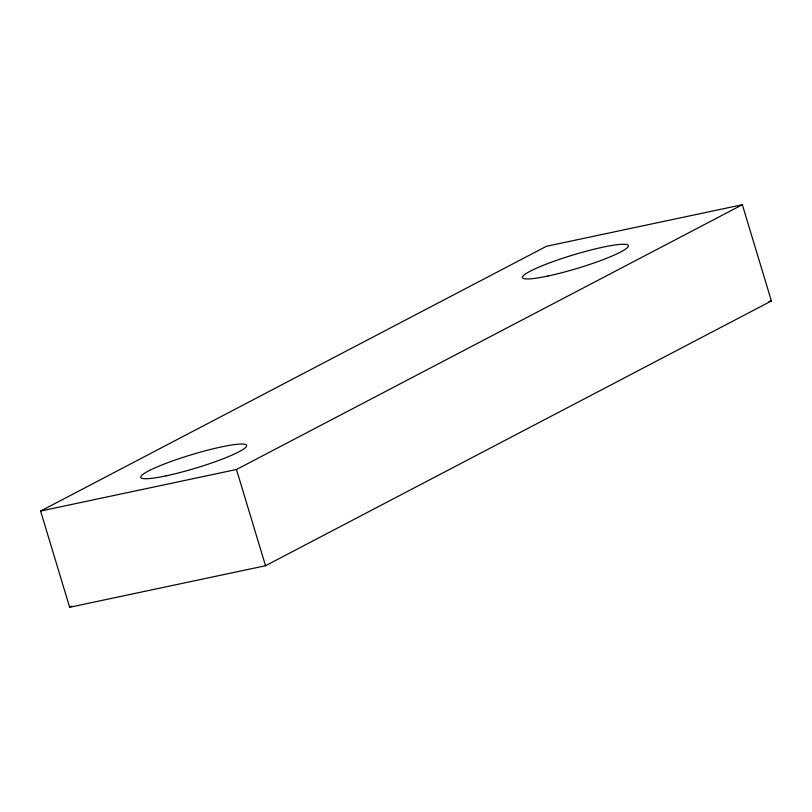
<?xml version="1.0" encoding="UTF-8"?>
<svg xmlns="http://www.w3.org/2000/svg" width="812" height="812" viewBox="0 0 812 812"><rect width="100%" height="100%" fill="white"/><g stroke="black" fill="none" stroke-linecap="round" stroke-linejoin="round"><path stroke-width="1.22" d="M40.6 511.042L546.476 246.269L742.351 204.725L771.4 300.958L265.524 565.731L69.649 607.274L40.6 511.042L236.465 469.498L742.351 204.725M69.649 607.274L71.892 606.097M768.923 301.485L771.4 300.958M236.465 469.498L265.524 565.731M547.836 276.05A55.277 7.024 -16.8 0 0 628.366 246.077A55.277 7.024 -16.8 0 0 550.079 262.682A55.277 7.024 -16.8 0 0 547.836 276.05M166.125 475.832A55.277 7.024 -16.8 0 0 246.665 445.859A55.277 7.024 -16.8 0 0 168.368 462.464A55.277 7.024 -16.8 0 0 166.125 475.832"/></g></svg>
